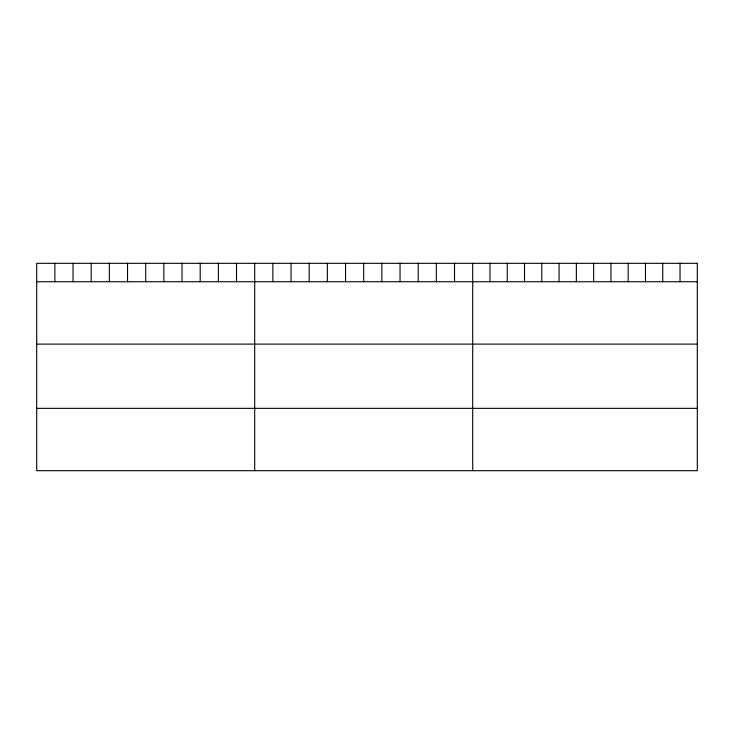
<?xml version="1.0" encoding="UTF-8"?>
<svg xmlns="http://www.w3.org/2000/svg" width="734" height="734" viewBox="0 0 734 734"><rect width="100%" height="100%" fill="white"/><g stroke="black" fill="none" stroke-linecap="round" stroke-linejoin="round"><path stroke-width="1.1" d="M36.7 281.755L697.3 281.755M36.7 344.108L697.3 344.108M36.7 408.343L697.3 408.343M680.023 263.304L680.023 281.755M662.747 263.304L662.747 281.755M645.47 263.304L645.47 281.755M628.194 263.304L628.194 281.755M610.917 263.304L610.917 281.755M593.641 263.304L593.641 281.755M576.355 263.304L576.355 281.755M559.079 263.304L559.079 281.755M541.802 263.304L541.802 281.755M524.526 263.304L524.526 281.755M507.249 263.304L507.249 281.755M489.973 263.304L489.973 281.755M472.696 263.304L472.696 470.696M454.529 263.304L454.529 281.755M436.363 263.304L436.363 281.755M418.197 263.304L418.197 281.755M400.03 263.304L400.03 281.755M381.863 263.304L381.863 281.755M363.697 263.304L363.697 281.755M345.531 263.304L345.531 281.755M327.364 263.304L327.364 281.755M309.197 263.304L309.197 281.755M291.031 263.304L291.031 281.755M272.864 263.304L272.864 281.755M254.698 263.304L254.698 470.696M236.531 263.304L236.531 281.755M218.365 263.304L218.365 281.755M200.198 263.304L200.198 281.755M182.032 263.304L182.032 281.755M163.865 263.304L163.865 281.755M145.699 263.304L145.699 281.755M127.532 263.304L127.532 281.755M109.366 263.304L109.366 281.755M91.2 263.304L91.2 281.755M73.033 263.304L73.033 281.755M54.866 263.304L54.866 281.755M697.3 263.304L36.7 263.304L36.7 470.696L697.3 470.696L697.3 263.304"/></g></svg>
